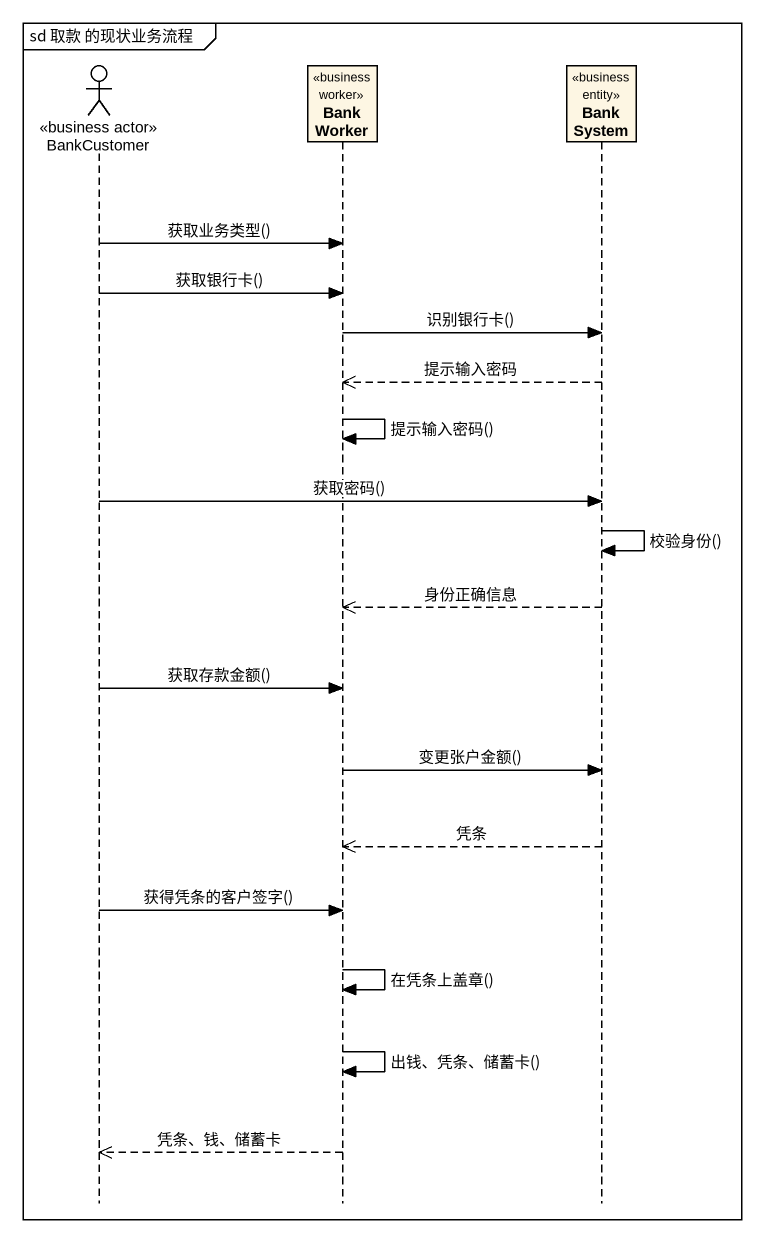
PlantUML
@startuml
mainframe sd 取款 的现状业务流程
hide footbox
actor BankCustomer <<business actor>>
participant BankWorker <<business worker>>
participant BankSystem <<business entity>>

BankCustomer -> BankWorker : 获取业务类型()
BankCustomer -> BankWorker : 获取银行卡()
BankWorker -> BankSystem : 识别银行卡()
BankSystem -->> BankWorker : 提示输入密码
BankWorker -> BankWorker : 提示输入密码()
BankCustomer -> BankSystem : 获取密码()
BankSystem -> BankSystem : 校验身份()
BankSystem -->> BankWorker : 身份正确信息
BankCustomer -> BankWorker : 获取存款金额()
BankWorker -> BankSystem : 变更张户金额()
BankSystem -->> BankWorker : 凭条
BankCustomer -> BankWorker : 获得凭条的客户签字()
BankWorker -> BankWorker : 在凭条上盖章()
BankWorker -> BankWorker : 出钱、凭条、储蓄卡()
BankWorker -->> BankCustomer : 凭条、钱、储蓄卡
@enduml
